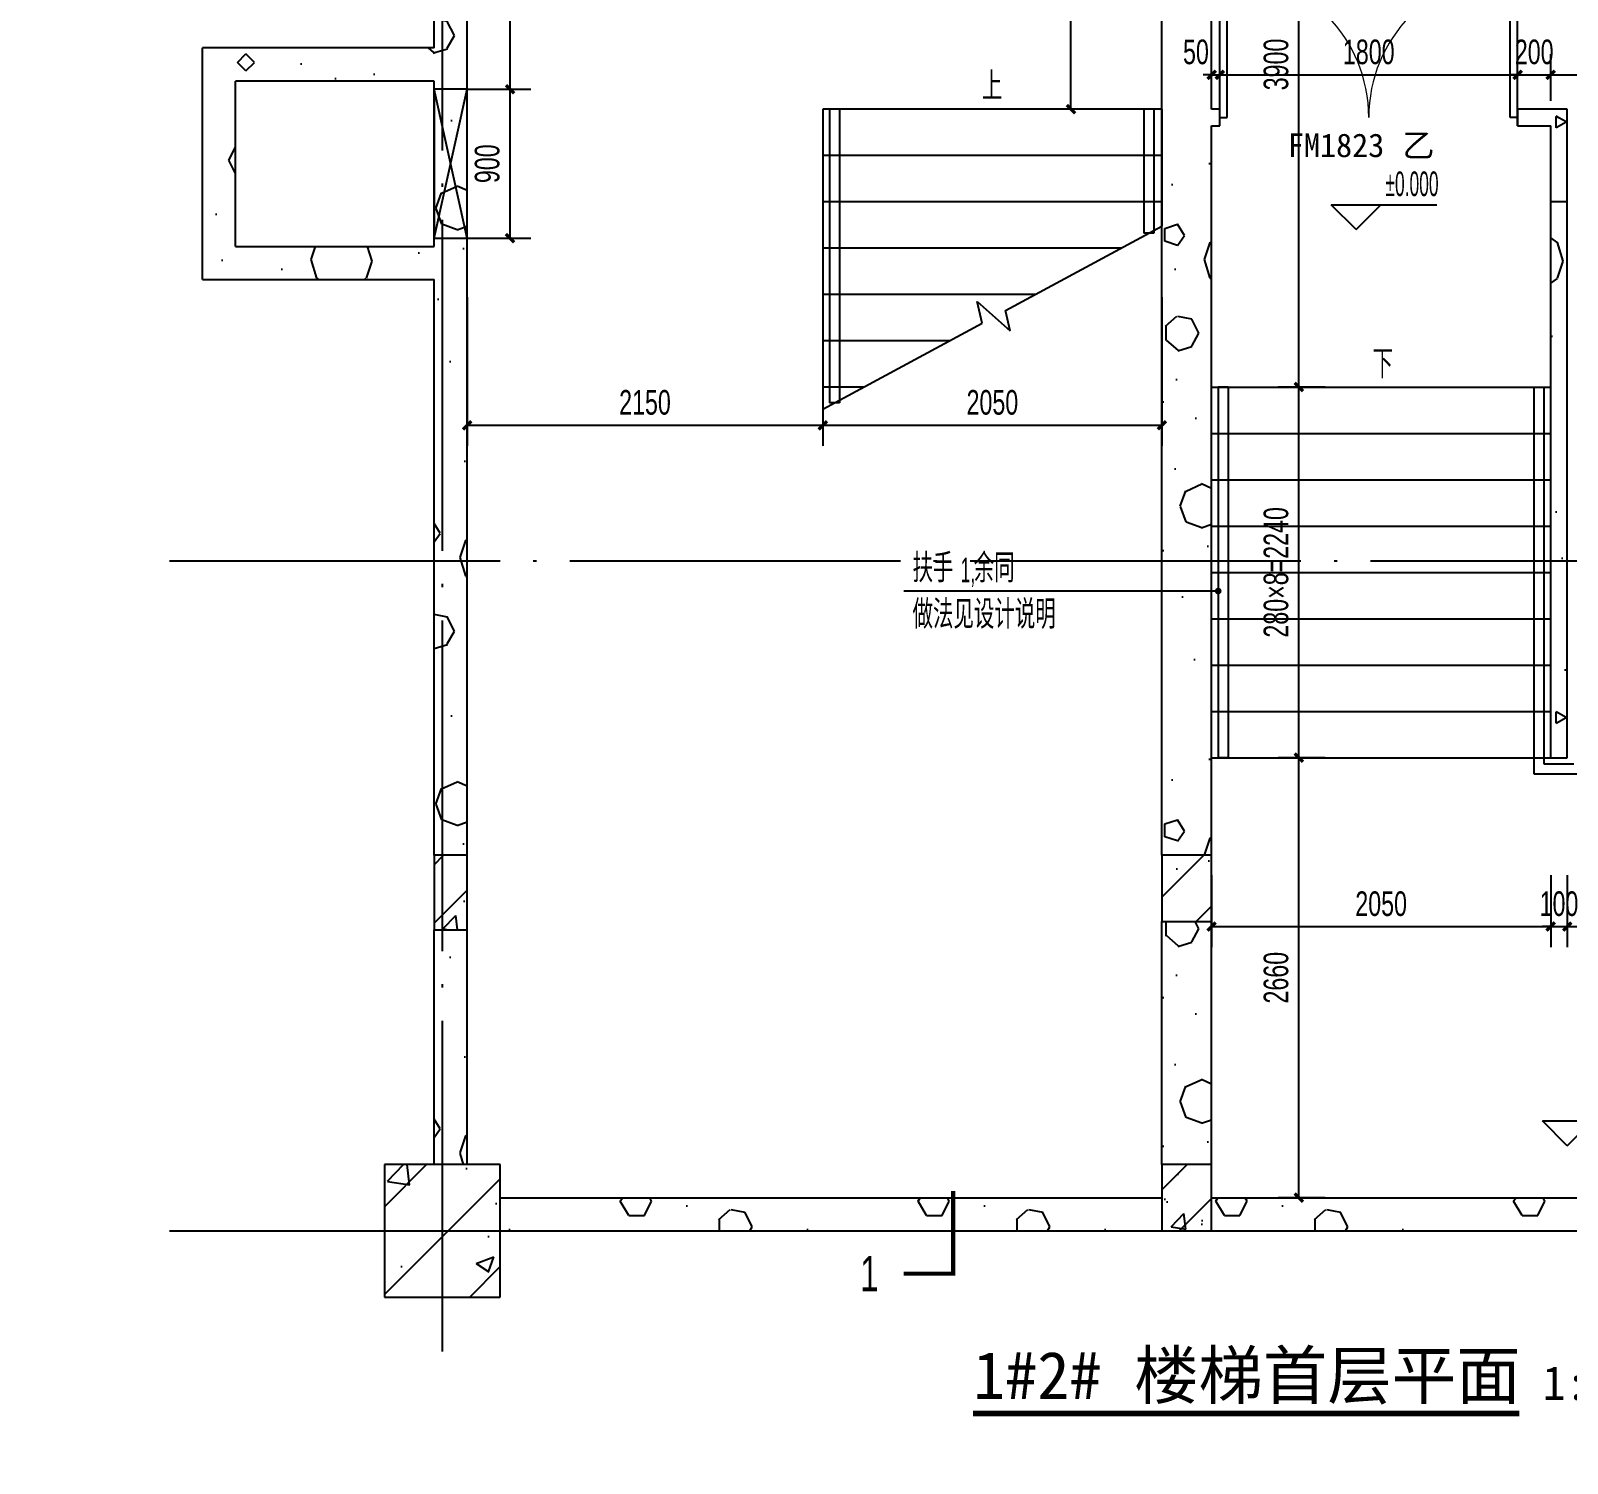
# Model space of a CAD drawing. Extents: x -26219 to 315419, y -160410 to -120810.
# Drawn here: x -3260 to 6028, y -140557 to -131899 of the extents above; entities that cross this region are included whole.
import ezdxf
from ezdxf.xclip import XClip

# ---------------------------------------------------------------- set-up
doc = ezdxf.new("R2010")
doc.units = 0
doc.header["$LTSCALE"] = 1000
doc.header["$MEASUREMENT"] = 0
doc.header["$XCLIPFRAME"] = 0
doc.linetypes.add('104-14# 核心筒$2$DOTE', pattern=[2.42, 2, -0.2, 0.02, -0.2])
for name, color, linetype in [('01-标注_尺寸', 124, 'Continuous'), ('01-标注_标高', 200, 'Continuous'), ('01-标注_符号', 200, 'Continuous'), ('02-TEXT_标注', 130, 'Continuous'), ('104-14# 核心筒$0$A-E_栏杆', 232, 'Continuous'), ('104-14# 核心筒$0$A-E_电梯', 171, 'Continuous'), ('104-14# 核心筒$0$A_STR-砌块墙', 121, 'Continuous'), ('104-14# 核心筒$0$DOOR_FIRE', 220, 'Continuous'), ('104-14# 核心筒$2$05-填充_天正', 26, 'Continuous'), ('104-14# 核心筒$2$A_AXIS-轴线', 36, '104-14# 核心筒$2$DOTE'), ('104-14# 核心筒$2$A_STR-砼柱', 51, 'Continuous'), ('A-TECH_暖通', 6, 'Continuous'), ('DIM_SYMB', 3, 'Continuous'), ('DOOR_FIRE_TEXT', 7, 'Continuous'), ('建-标注-文本', 254, 'Continuous')]:
    doc.layers.add(name, color=color, linetype=linetype)
doc.styles.add('_TCH_DIM', font='ros.shx', dxfattribs={"width": 0.75, "bigfont": 'jd.shx'})
doc.styles.add('_TCH_DIM_T3', font='ros.shx', dxfattribs={"width": 0.705882, "bigfont": 'jd.shx'})
doc.styles.add('_TCH_LABEL', font='ros.shx', dxfattribs={"bigfont": 'jd.shx'})
doc.styles.add('_TCH_WINDOW', font='STXIHEI_0.TTF')
doc.styles.get("Standard").update_dxf_attribs({"font": 'STXIHEI_0.TTF'})
doc.dimstyles.new('_TCH_ARCH&&50', dxfattribs={"dimtxt": 148.75, "dimasz": 50, "dimexe": 125, "dimexo": 150, "dimgap": 63.125, "dimtad": 1, "dimdec": 0, "dimzin": 0, "dimdsep": 46, "dimtxsty": '_TCH_DIM_T3', "dimblk": 'ARCHTICK', "dimcen": 0.09, "dimclrt": 7, "dimazin": 2, "dimtfac": 1, "dimtdec": 0, "dimtix": 1, "dimtmove": 2, "dimatfit": 3, "dimfxl": 0, "dimtolj": 1, "dimtzin": 0, "dimarcsym": 0})
pattern_1 = [(0, (531, -549), (900, 1800), [0, -1800]), (0, (-522, -792), (900, 1800), [0, -1800]), (0, (63, -810), (900, 1800), [0, -1800]), (0, (702, -279), (900, 1800), [0, -1800]), (0, (-45, -900), (900, 1800), [0, -1800]), (0, (882, 855), (900, 1800), [0, -1800]), (0, (333, 711), (900, 1800), [0, -1800]), (0, (621, 486), (900, 1800), [0, -1800]), (0, (-846, 450), (900, 1800), [0, -1800]), (0, (36, 369), (900, 1800), [0, -1800]), (0, (-306, -90), (900, 1800), [0, -1800]), (0, (-288, -765), (900, 1800), [0, -1800]), (0, (387, -837), (900, 1800), [0, -1800]), (0, (882, -45), (900, 1800), [0, -1800]), (0, (-801, -324), (900, 1800), [0, -1800]), (0, (-648, -18), (900, 1800), [0, -1800]), (0, (54, -144), (900, 1800), [0, -1800]), (0, (-198, -405), (900, 1800), [0, -1800]), (0, (-342, 189), (900, 1800), [0, -1800]), (0, (-117, 864), (900, 1800), [0, -1800]), (0, (-729, -702), (900, 1800), [0, -1800]), (0, (261, 495), (900, 1800), [0, -1800]), (0, (-576, 522), (900, 1800), [0, -1800]), (0, (-720, 756), (900, 1800), [0, -1800]), (130.6013, (771.43, 291.43), (-4499.99995, 5400.00002), [79.025, -33111.333]), (18.43495, (642.86, 325.71), (4500, 1800), [81.316, -11302.884]), (90, (642.9, 248.6), (900, 1800), [77.14, -3522.86]), (161.56505, (720, 222.86), (-4500, 1799.9999), [81.316, -11302.884]), (53.1301, (720, 222.86), (900, 1800), [85.714, -8914.285]), (135, (788.6, -694.3), (-900, 1800), [72.73, -5018.44]), (45, (685.7, -694.3), (900, 1800), [72.73, -5018.44]), (135, (737.14, -745.7), (-900, 1800), [72.73, -5018.44]), (45, (737.14, -745.7), (900, 1800), [72.73, -5018.44]), (116.565, (-77.1, 514.3), (-0.0002, 3600), [95.83, -1916.63]), (180, (-120, 600), (-900, 1800), [102.86, -1697.14]), (63.435, (-265.7, 514.3), (8e-06, 3600), [95.83, -1916.63]), (116.565, (-222.9, 428.6), (-0.0002, 3600), [95.83, -1916.63]), (0, (-222.9, 428.6), (900, 1800), [102.86, -1697.14]), (63.435, (-120, 428.6), (8e-06, 3600), [95.83, -1916.63]), (107.10273, (600, -94.286), (-2699.9999, 9000.00001), [116.584, -48848.707]), (143.97263, (565.71, 17.14), (-17099.9998, 12600), [116.584, -24366.06]), (180, (471.4, 85.7), (-900, 1800), [111.43, -1688.57]), (36.02737, (265.71, 17.14), (17099.99987, 12599.99986), [116.584, -24366.06]), (71.56505, (231.43, -85.7), (2700, 9000), [108.42, -11275.78]), (107.10273, (265.714, -197.14), (-2699.9999, 9000.00001), [116.584, -48848.707]), (143.97263, (360, -265.71), (-17099.9998, 12600), [116.584, -24366.06]), (0, (360, -265.7), (900, 1800), [111.43, -1688.57]), (36.02737, (471.43, -265.71), (17099.99987, 12599.99986), [116.584, -24366.06]), (71.56505, (565.71, -197.14), (2700, 9000), [108.42, -11275.78]), (150.2551, (617.14, 745.71), (-2700, 1800), [69.105, -14442.96]), (90, (557.1, 711.4), (900, 1800), [68.57, -3531.43]), (29.7449, (557.14, 711.43), (2700, 1800), [69.105, -14442.96]), (116.565, (197.1, -531.4), (-0.0002, 3600), [95.83, -1916.63]), (168.69007, (154.29, -445.71), (-8100, 1799.99995), [87.41, -18269.056]), (41.18593, (0, -488.57), (22499.99986, 19799.99983), [91.116, -38177.406]), (90, (0, -574.3), (900, 1800), [85.714, -3514.285]), (138.81407, (68.57, -634.286), (-22499.9996, 19800.00013), [91.116, -38177.406]), (16.69924, (68.57, -634.286), (29699.99978, 8999.9999), [89.49, -37495.613]), (60.9454, (154.29, -608.57), (900, 1799.99998), [88.25, -36976.02]), (109.9831, (-557.14, 222.86), (-4500.00002, 12599.99997), [100.326, -42036.592]), (155.55605, (-591.43, 317.14), (-11700.00004, 5399.99989), [103.57, -43395.394]), (24.44395, (-780, 317.14), (11700, 5399.99997), [103.57, -43395.394]), (70.0169, (-814.286, 222.86), (4500.00001, 12599.99997), [100.326, -42036.592]), (109.9831, (-780, 128.57), (-4500.00002, 12599.99997), [100.326, -42036.592]), (160.0169, (-685.71, 94.29), (-4500, 1799.9999), [100.326, -20968.13]), (19.9831, (-685.71, 94.29), (4500, 1800), [100.326, -20968.13]), (70.0169, (-591.43, 128.57), (4500.00001, 12599.99997), [100.326, -42036.592]), (122.0054, (111.43, 60), (-900.0001, 1799.9999), [80.86, -16900.3]), (18.43495, (-8.57, 102.86), (4500, 1800), [81.316, -11302.884]), (90, (-8.6, 25.7), (900, 1800), [77.14, -3522.86]), (161.56505, (68.57, 0), (-4500, 1799.9999), [81.316, -11302.884]), (54.46232, (68.57, 0), (6300, 9000), [73.734, -30894.635]), (116.565, (-411.4, -377.1), (-0.0002, 3600), [95.83, -1916.63]), (180, (-454.3, -291.4), (-900, 1800), [94.286, -1705.714]), (59.03624, (-600, -377.14), (900, 1800), [99.96, -20891.466]), (120.96376, (-548.57, -462.86), (-900.0001, 1799.9999), [99.96, -20891.466]), (0, (-548.6, -462.9), (900, 1800), [94.286, -1705.714]), (63.435, (-454.3, -462.9), (8e-06, 3600), [95.83, -1916.63])]
pattern_2 = [(45, (0, 0), (-176.7767, 176.7767), []), (50, (0, 0), (717.26, -62.752), [75, -825]), (355, (0, 0), (-138.751, 752.192), [60, -660]), (100.4514, (59.8, -5.2), (578.51, 689.44), [63.74, -701.142]), (46.1842, (0, 200), (1067.24, -165.52), [112.5, -1237.5]), (96.6356, (88.9, 186.2), (934.663, 974.118), [95.61, -1051.713]), (351.184, (0, 200), (934.66, 974.12), [90, -990]), (21, (100, 150), (596.907, -402.619), [75, -825]), (326, (100, 150), (243.315, 725.15), [60, -660]), (71.4514, (149.74, 116.45), (840.223, 322.53), [63.74, -701.142]), (37.5, (0, 0), (12.1599, 332.8939), [0, -652, 0, -670, 0, -662.5]), (7.5, (0, 0), (263.0695, 394.4117), [0, -382, 0, -637, 0, -252.5]), (327.5, (-223, 0), (533.8224, -22.5549), [0, -250, 0, -780, 0, -1035]), (317.5, (-323, 0), (583.186, 100.105), [0, -325, 0, -518, 0, -735])]

# ---------------------------------------------------------------- blocks, each defined once
blk = doc.blocks.new('104-14# 核心筒$0$$DorLib2D$00000002')
for p, q in [((-0.5, 0), (-0.5, 0.4875)), ((-0.475, 0.4875), (-0.5, 0.4875)), ((-0.475, 0), (-0.475, 0.4875)), ((0.475, 0), (0.475, 0.4875)), ((0.475, 0.4875), (0.5, 0.4875)), ((0.5, 0), (0.5, 0.4875)), ((-0.5, 0), (-0.475, 0)), ((0.5, 0), (0.475, 0))]:
    blk.add_line(p, q)
at = {"lineweight": 13}
for centre, start, end in [((-0.4875, 0), 0, 88.5307), ((0.4875, 0), 91.4693, 180)]:
    blk.add_arc(centre, 0.4875, start, end, dxfattribs=at)
blk = doc.blocks.new('104-14# 核心筒')
at = {"layer": '104-14# 核心筒$2$05-填充_天正'}
h = blk.add_hatch(dxfattribs=at)
h.set_pattern_fill('加气混凝土', color=256, scale=150, style=0)
h.set_pattern_definition(pattern_1)
h.paths.add_polyline_path([(27950, 14430), (28050, 14480), (28050, 16900), (27900, 16966.7), (27750, 16900), (27750, 14430)])
h = blk.add_hatch(dxfattribs=at)
h.set_pattern_fill('加气混凝土', color=256, scale=150, style=0)
h.set_pattern_definition(pattern_1)
h.paths.add_polyline_path([(23550, 16300), (23350, 16300), (23350, 14850), (23390, 14750), (23550, 14750)])
h = blk.add_hatch(dxfattribs=at)
h.set_pattern_fill('加气混凝土', color=256, scale=150, style=0)
h.set_pattern_definition(pattern_1)
h.paths.add_polyline_path([(23390, 14750), (23350, 14850), (21950, 14850), (22150, 14650), (23350, 14650)])
h = blk.add_hatch(dxfattribs=at)
h.set_pattern_fill('加气混凝土', color=256, scale=150, style=0)
h.set_pattern_definition(pattern_1)
h.paths.add_polyline_path([(21950, 13450), (22150, 13650), (22150, 14650), (21950, 14850)])
h = blk.add_hatch(dxfattribs=at)
h.set_pattern_fill('加气混凝土', color=256, scale=150, style=0)
h.set_pattern_definition(pattern_1)
h.paths.add_polyline_path([(23416.7, 13550), (23550, 13550), (23550, 14750), (23390, 14750), (23350, 14650), (23350, 13650)])
h = blk.add_hatch(dxfattribs=at)
h.set_pattern_fill('加气混凝土', color=256, scale=150, style=0)
h.set_pattern_definition(pattern_1)
h.paths.add_polyline_path([(27750, 9970), (28050, 9970), (28050, 14380), (27950, 14430), (27750, 14430)])
h = blk.add_hatch(dxfattribs=at)
h.set_pattern_fill('加气混凝土', color=256, scale=150, style=0)
h.set_pattern_definition(pattern_1)
h.paths.add_polyline_path([(28050, 14380), (28100, 14380), (28100, 14480), (28050, 14480), (27950, 14430)])
h = blk.add_hatch(dxfattribs=at)
h.set_pattern_fill('加气混凝土', color=256, scale=150, style=0)
h.set_pattern_definition(pattern_1)
h.paths.add_polyline_path([(30200, 14480), (29900, 14480), (29900, 14380), (30100, 14380)])
h = blk.add_hatch(dxfattribs=at)
h.set_pattern_fill('加气混凝土', color=256, scale=150, style=0)
h.set_pattern_definition(pattern_1)
h.paths.add_polyline_path([(30200, 10560), (30200, 14480), (30100, 14380), (30100, 10560)])
h = blk.add_hatch(dxfattribs=at)
h.set_pattern_fill('加气混凝土', color=256, scale=150, style=0)
h.set_pattern_definition(pattern_1)
h.paths.add_polyline_path([(22150, 13650), (21950, 13450), (23350, 13450), (23416.7, 13550), (23350, 13650)])
h = blk.add_hatch(dxfattribs=at)
h.set_pattern_fill('加气混凝土', color=256, scale=150, style=0)
h.set_pattern_definition(pattern_1)
h.paths.add_polyline_path([(23350, 9970), (23550, 9970), (23550, 13550), (23416.7, 13550), (23350, 13450)])
h = blk.add_hatch(dxfattribs=at)
h.set_pattern_fill('钢筋混凝土', color=256, scale=100, style=0)
h.set_pattern_definition(pattern_2)
h.paths.add_polyline_path([(23350, 9520), (23550, 9520), (23550, 9970), (23350, 9970)])
h = blk.add_hatch(dxfattribs=at)
h.set_pattern_fill('钢筋混凝土', color=256, scale=100, style=0)
h.set_pattern_definition(pattern_2)
h.paths.add_polyline_path([(27750, 9570), (28050, 9570), (28050, 9970), (27750, 9970)])
h = blk.add_hatch(dxfattribs=at)
h.set_pattern_fill('加气混凝土', color=256, scale=150, style=0)
h.set_pattern_definition(pattern_1)
h.paths.add_polyline_path([(28050, 9570), (27750, 9570), (27750, 8100), (28050, 8100)])
h = blk.add_hatch(dxfattribs=at)
h.set_pattern_fill('加气混凝土', color=256, scale=150, style=0)
h.set_pattern_definition(pattern_1)
h.paths.add_polyline_path([(23550, 9520), (23350, 9520), (23350, 8100), (23550, 8100)])
h = blk.add_hatch(dxfattribs=at)
h.set_pattern_fill('钢筋混凝土', color=256, scale=150, style=0)
h.set_pattern_definition([(45, (0, 0), (-265.165, 265.165), []), (50, (0, 0), (1075.89, -94.128), [112.5, -1237.5]), (355, (0, 0), (-208.127, 1128.29), [90, -990]), (100.4514, (89.7, -7.8), (867.764, 1034.16), [95.61, -1051.713]), (46.184, (0, 300), (1600.86, -248.28), [168.75, -1856.25]), (96.6356, (133.4, 279.3), (1401.99, 1461.18), [143.42, -1577.57]), (351.184, (0, 300), (1401.99, 1461.18), [135, -1485]), (21, (150, 225), (895.36, -603.928), [112.5, -1237.5]), (326, (150, 225), (364.973, 1087.725), [90, -990]), (71.4514, (224.6, 174.7), (1260.334, 483.796), [95.61, -1051.713]), (37.5, (0, 0), (18.24, 499.341), [0, -978, 0, -1005, 0, -993.75]), (7.5, (0, 0), (394.604, 591.618), [0, -573, 0, -955.5, 0, -378.75]), (327.5, (-334.5, 0), (800.7337, -33.832), [0, -375, 0, -1170, 0, -1552.5]), (317.5, (-484.5, 0), (874.78, 150.157), [0, -487.5, 0, -777, 0, -1102.5])])
h.paths.add_polyline_path([(23050, 7300), (23750, 7300), (23750, 8100), (23050, 8100)])
h = blk.add_hatch(dxfattribs=at)
h.set_pattern_fill('钢筋混凝土', color=256, scale=100, style=0)
h.set_pattern_definition(pattern_2)
h.paths.add_polyline_path([(27750, 7700), (28050, 7700), (28050, 8100), (27750, 8100)])
h = blk.add_hatch(dxfattribs=at)
h.set_pattern_fill('加气混凝土', color=256, scale=150, style=0)
h.set_pattern_definition(pattern_1)
h.paths.add_polyline_path([(27750, 7700), (27750, 7900), (23750, 7900), (23750, 7700)])
h = blk.add_hatch(dxfattribs=at)
h.set_pattern_fill('加气混凝土', color=256, scale=150, style=0)
h.set_pattern_definition(pattern_1)
h.paths.add_polyline_path([(32050, 7700), (32050, 7900), (28050, 7900), (28050, 7700)])
blk.add_lwpolyline([(29900, 14380), (29900, 14480)])
at = {"layer": '104-14# 核心筒$0$A-E_栏杆'}
for p, q in [((25740, 14480), (25740, 12704.8)), ((25800, 14480), (25740, 14480)), ((25800, 14480), (25800, 12704.8)), ((27640, 14480), (27640, 13729.8)), ((27700, 14480), (27640, 14480)), ((27700, 14480), (27700, 13729.8)), ((27700, 13729.8), (27640, 13729.8)), ((28090, 12800), (28090, 10560)), ((28150, 12800), (28090, 12800)), ((28150, 12800), (28150, 10560)), ((30000, 10460), (30000, 12800)), ((30000, 12800), (30060, 12800)), ((30060, 10520), (30060, 12800)), ((25800, 12704.8), (25740, 12704.8)), ((28150, 10560), (28090, 10560)), ((30240, 10520), (30060, 10520)), ((30300, 10460), (30000, 10460))]:
    blk.add_line(p, q, dxfattribs=at)
at = {"layer": '104-14# 核心筒$0$A-E_电梯'}
for p, q in [((25700, 14480), (25700, 12667)), ((27750, 14480), (25700, 14480)), ((27750, 14480), (27750, 13773)), ((27750, 14200), (25700, 14200)), ((27750, 13920), (25700, 13920)), ((30200, 13920), (30100, 13920)), ((26804.1, 13262.7), (27750, 13773)), ((27503.5, 13640), (25700, 13640)), ((26984.5, 13360), (25700, 13360)), ((26663.5, 13186.8), (26632.3, 13318.2)), ((26632.3, 13318.2), (26833.3, 13139.4)), ((26833.3, 13139.4), (26804.1, 13262.7)), ((25700, 12667), (26663.5, 13186.8)), ((26465.5, 13080), (25700, 13080)), ((25946.5, 12800), (25700, 12800)), ((28050, 10560), (28050, 12800)), ((28050, 12800), (30100, 12800)), ((30100, 10560), (30100, 12800)), ((28050, 12520), (30100, 12520)), ((28050, 12240), (30100, 12240)), ((28050, 11960), (30100, 11960)), ((28050, 11680), (30100, 11680)), ((28050, 11400), (30100, 11400)), ((28050, 11120), (30100, 11120)), ((28050, 10840), (30100, 10840)), ((28050, 10560), (30100, 10560))]:
    blk.add_line(p, q, dxfattribs=at)
at = {"layer": '104-14# 核心筒$0$A_STR-砌块墙'}
for p, q in [((27750, 14430), (27750, 16900)), ((28050, 14480), (28050, 16900)), ((23350, 14850), (23350, 16300)), ((23550, 14750), (23550, 16300)), ((23350, 14850), (21950, 14850)), ((21950, 13450), (21950, 14850)), ((23550, 13550), (23550, 14750)), ((23350, 14650), (22150, 14650)), ((22150, 13650), (22150, 14650)), ((23350, 13650), (23350, 14650)), ((27750, 9970), (27750, 14430)), ((28100, 14480), (28050, 14480)), ((28100, 14380), (28100, 14480)), ((30200, 14480), (29900, 14480)), ((29900, 14480), (29900, 14380)), ((30200, 10560), (30200, 14480)), ((28050, 14380), (28100, 14380)), ((28050, 9970), (28050, 14380)), ((29900, 14380), (30100, 14380)), ((30100, 10560), (30100, 14380)), ((22150, 13650), (23350, 13650)), ((23550, 9970), (23550, 13550)), ((21950, 13450), (23350, 13450)), ((23350, 9970), (23350, 13450)), ((30100, 10560), (30200, 10560)), ((27750, 8100), (27750, 9570)), ((28050, 8100), (28050, 9570)), ((23350, 8100), (23350, 9520)), ((23550, 8100), (23550, 9520)), ((23750, 7900), (27750, 7900)), ((28050, 7900), (32050, 7900)), ((23750, 7700), (27750, 7700)), ((28050, 7700), (32050, 7700))]:
    blk.add_line(p, q, dxfattribs=at)
at = {"layer": '104-14# 核心筒$2$A_AXIS-轴线'}
for p, q in [((32400, 228733.6), (32400, 169654.9)), ((23400, 54018.4), (23400, -8545.1)), ((-24839, 16700), (120259.9, 16700)), ((-24839, 11750), (120259.9, 11750)), ((-24839, 7700), (120259.9, 7700))]:
    blk.add_line(p, q, dxfattribs=at)
at = {"layer": '104-14# 核心筒$2$A_STR-砼柱'}
for p, q in [((23550, 9970), (23350, 9970)), ((23350, 9970), (23350, 9520)), ((23550, 9520), (23550, 9970)), ((28050, 9970), (27750, 9970)), ((27750, 9970), (27750, 9570)), ((28050, 9570), (28050, 9970)), ((27750, 9570), (28050, 9570)), ((23350, 9520), (23550, 9520)), ((23750, 8100), (23050, 8100)), ((23050, 8100), (23050, 7300)), ((23750, 7300), (23750, 8100)), ((28050, 8100), (27750, 8100)), ((27750, 8100), (27750, 7700)), ((28050, 7700), (28050, 8100)), ((27750, 7700), (28050, 7700)), ((23050, 7300), (23750, 7300))]:
    blk.add_line(p, q, dxfattribs=at)
at = {"layer": '104-14# 核心筒$0$DOOR_FIRE', "xscale": 1800, "yscale": 1800, "zscale": 100}
blk.add_blockref('104-14# 核心筒$0$$DorLib2D$00000002', (29000, 14430), dxfattribs=at)
blk = doc.blocks.new('*U63')
blk.add_lwpolyline([(200, 0), (200, 900), (0, 900), (0, 0), (200, 0), (0, 900), (0, 0), (200, 900)])
blk = doc.blocks.new('_ArchTick')
at = {"color": 0, "linetype": 'ByBlock', "const_width": 0.4}
blk.add_lwpolyline([(-0.5, -0.5), (0.5, 0.5)], dxfattribs=at)
blk = doc.blocks.new('*D324')
at = {"layer": '01-标注_尺寸', "color": 0, "lineweight": -2, "transparency": 16777216}
for p, q in [((3878.2, -137002.4), (3878.2, -137438.4)), ((5928.2, -137002.4), (5928.2, -137438.4)), ((3878.2, -137313.4), (5928.2, -137313.4))]:
    blk.add_line(p, q, dxfattribs=at)
at = {"layer": 'Defpoints', "color": 0, "transparency": 16777216}
for p in [(3878.2, -136852.4), (5928.2, -136852.4), (5928.2, -137313.4)]:
    blk.add_point(p, dxfattribs=at)
at = {"layer": '01-标注_尺寸', "color": 0, "lineweight": -2, "transparency": 16777216, "xscale": 50, "yscale": 50, "zscale": 50, "rotation": 180}
blk.add_blockref('_ArchTick', (3878.2, -137313.4), dxfattribs=at)
at = {"layer": '01-标注_尺寸', "color": 0, "lineweight": -2, "transparency": 16777216, "xscale": 50, "yscale": 50, "zscale": 50}
blk.add_blockref('_ArchTick', (5928.2, -137313.4), dxfattribs=at)
at = {"layer": '01-标注_尺寸', "color": 7, "transparency": 16777216, "insert": (4903.2, -137175.9), "char_height": 148.75, "attachment_point": 5, "style": '_TCH_DIM_T3'}
blk.add_mtext('\\A1;2050', dxfattribs=at)
blk = doc.blocks.new('*D325')
at = {"layer": '01-标注_尺寸', "color": 0, "lineweight": -2, "transparency": 16777216}
for p, q in [((5928.2, -137002.4), (5928.2, -137438.4)), ((6028.2, -137002.4), (6028.2, -137438.4)), ((5928.2, -137313.4), (5878.2, -137313.4)), ((5928.2, -137313.4), (6028.2, -137313.4)), ((6028.2, -137313.4), (6078.2, -137313.4))]:
    blk.add_line(p, q, dxfattribs=at)
at = {"layer": 'Defpoints', "color": 0, "transparency": 16777216}
for p in [(5928.2, -136852.4), (6028.2, -136852.4), (6028.2, -137313.4)]:
    blk.add_point(p, dxfattribs=at)
at = {"layer": '01-标注_尺寸', "color": 0, "lineweight": -2, "transparency": 16777216, "xscale": 50, "yscale": 50, "zscale": 50}
blk.add_blockref('_ArchTick', (5928.2, -137313.4), dxfattribs=at)
at = {"layer": '01-标注_尺寸', "color": 0, "lineweight": -2, "transparency": 16777216, "xscale": 50, "yscale": 50, "zscale": 50, "rotation": 180}
blk.add_blockref('_ArchTick', (6028.2, -137313.4), dxfattribs=at)
at = {"layer": '01-标注_尺寸', "color": 7, "transparency": 16777216, "insert": (5978.2, -137175.9), "char_height": 148.75, "attachment_point": 5, "style": '_TCH_DIM_T3'}
blk.add_mtext('\\A1;100', dxfattribs=at)
blk = doc.blocks.new('*D326')
at = {"layer": '01-标注_尺寸', "color": 0, "lineweight": -2, "transparency": 16777216}
for p, q in [((6028.2, -137002.4), (6028.2, -137438.4)), ((8078.2, -137002.4), (8078.2, -137438.4)), ((6028.2, -137313.4), (8078.2, -137313.4))]:
    blk.add_line(p, q, dxfattribs=at)
at = {"layer": 'Defpoints', "color": 0, "transparency": 16777216}
for p in [(6028.2, -136852.4), (8078.2, -136852.4), (8078.2, -137313.4)]:
    blk.add_point(p, dxfattribs=at)
at = {"layer": '01-标注_尺寸', "color": 0, "lineweight": -2, "transparency": 16777216, "xscale": 50, "yscale": 50, "zscale": 50, "rotation": 180}
blk.add_blockref('_ArchTick', (6028.2, -137313.4), dxfattribs=at)
at = {"layer": '01-标注_尺寸', "color": 0, "lineweight": -2, "transparency": 16777216, "xscale": 50, "yscale": 50, "zscale": 50}
blk.add_blockref('_ArchTick', (8078.2, -137313.4), dxfattribs=at)
at = {"layer": '01-标注_尺寸', "color": 7, "transparency": 16777216, "insert": (7053.2, -137175.9), "char_height": 148.75, "attachment_point": 5, "style": '_TCH_DIM_T3'}
blk.add_mtext('\\A1;2050', dxfattribs=at)
blk = doc.blocks.new('*D486')
at = {"layer": '01-标注_尺寸', "color": 0, "lineweight": -2, "transparency": 16777216}
for p, q in [((4564, -136292.4), (4280.7, -136292.4)), ((4405.7, -138952.4), (4405.7, -136292.4)), ((4564, -138952.4), (4280.7, -138952.4))]:
    blk.add_line(p, q, dxfattribs=at)
at = {"layer": 'Defpoints', "color": 0, "transparency": 16777216}
for p in [(4405.7, -136292.4), (4714, -136292.4), (4714, -138952.4)]:
    blk.add_point(p, dxfattribs=at)
at = {"layer": '01-标注_尺寸', "color": 0, "lineweight": -2, "transparency": 16777216, "xscale": 50, "yscale": 50, "zscale": 50}
for p, rotation in [((4405.7, -136292.4), 90), ((4405.7, -138952.4), 270)]:
    blk.add_blockref('_ArchTick', p, dxfattribs=dict(at, rotation=rotation))
at = {"layer": '01-标注_尺寸', "color": 7, "transparency": 16777216, "insert": (4268.2, -137622.4), "char_height": 148.75, "attachment_point": 5, "rotation": 90, "style": '_TCH_DIM_T3'}
blk.add_mtext('\\A1;2660', dxfattribs=at)
blk = doc.blocks.new('*D487')
at = {"layer": '01-标注_尺寸', "color": 0, "lineweight": -2, "transparency": 16777216}
for p, q in [((4564, -134052.4), (4280.7, -134052.4)), ((4405.7, -136292.4), (4405.7, -134052.4)), ((4564, -136292.4), (4280.7, -136292.4))]:
    blk.add_line(p, q, dxfattribs=at)
at = {"layer": 'Defpoints', "color": 0, "transparency": 16777216}
for p in [(4405.7, -134052.4), (4714, -134052.4), (4714, -136292.4)]:
    blk.add_point(p, dxfattribs=at)
at = {"layer": '01-标注_尺寸', "color": 0, "lineweight": -2, "transparency": 16777216, "xscale": 50, "yscale": 50, "zscale": 50}
for p, rotation in [((4405.7, -134052.4), 90), ((4405.7, -136292.4), 270)]:
    blk.add_blockref('_ArchTick', p, dxfattribs=dict(at, rotation=rotation))
at = {"layer": '01-标注_尺寸', "color": 7, "transparency": 16777216, "insert": (4268.2, -135172.4), "char_height": 148.75, "attachment_point": 5, "rotation": 90, "style": '_TCH_DIM_T3'}
blk.add_mtext('\\A1;280×8=2240', dxfattribs=at)
blk = doc.blocks.new('*D488')
at = {"layer": '01-标注_尺寸', "color": 0, "lineweight": -2, "transparency": 16777216}
for p, q in [((4564, -130152.4), (4280.7, -130152.4)), ((4405.7, -134052.4), (4405.7, -130152.4)), ((4564, -134052.4), (4280.7, -134052.4))]:
    blk.add_line(p, q, dxfattribs=at)
at = {"layer": 'Defpoints', "color": 0, "transparency": 16777216}
for p in [(4405.7, -130152.4), (4714, -130152.4), (4714, -134052.4)]:
    blk.add_point(p, dxfattribs=at)
at = {"layer": '01-标注_尺寸', "color": 0, "lineweight": -2, "transparency": 16777216, "xscale": 50, "yscale": 50, "zscale": 50}
for p, rotation in [((4405.7, -130152.4), 90), ((4405.7, -134052.4), 270)]:
    blk.add_blockref('_ArchTick', p, dxfattribs=dict(at, rotation=rotation))
at = {"layer": '01-标注_尺寸', "color": 7, "transparency": 16777216, "insert": (4268.2, -132102.4), "char_height": 148.75, "attachment_point": 5, "rotation": 90, "style": '_TCH_DIM_T3'}
blk.add_mtext('\\A1;3900', dxfattribs=at)
blk = doc.blocks.new('*D492')
at = {"layer": '01-标注_尺寸', "color": 0, "lineweight": -2, "transparency": 16777216}
for p, q in [((1528.2, -133509.5), (1528.2, -134408.2)), ((3578.2, -133509.5), (3578.2, -134408.2)), ((1528.2, -134283.2), (3578.2, -134283.2))]:
    blk.add_line(p, q, dxfattribs=at)
at = {"layer": 'Defpoints', "color": 0, "transparency": 16777216}
for p in [(1528.2, -133359.5), (3578.2, -133359.5), (3578.2, -134283.2)]:
    blk.add_point(p, dxfattribs=at)
at = {"layer": '01-标注_尺寸', "color": 0, "lineweight": -2, "transparency": 16777216, "xscale": 50, "yscale": 50, "zscale": 50, "rotation": 180}
blk.add_blockref('_ArchTick', (1528.2, -134283.2), dxfattribs=at)
at = {"layer": '01-标注_尺寸', "color": 0, "lineweight": -2, "transparency": 16777216, "xscale": 50, "yscale": 50, "zscale": 50}
blk.add_blockref('_ArchTick', (3578.2, -134283.2), dxfattribs=at)
at = {"layer": '01-标注_尺寸', "color": 7, "transparency": 16777216, "insert": (2553.2, -134145.7), "char_height": 148.75, "attachment_point": 5, "style": '_TCH_DIM_T3'}
blk.add_mtext('\\A1;2050', dxfattribs=at)
blk = doc.blocks.new('*D493')
at = {"layer": '01-标注_尺寸', "color": 0, "lineweight": -2, "transparency": 16777216}
for p, q in [((-621.8, -133509.5), (-621.8, -134408.2)), ((1528.2, -133509.5), (1528.2, -134408.2)), ((-621.8, -134283.2), (1528.2, -134283.2))]:
    blk.add_line(p, q, dxfattribs=at)
at = {"layer": 'Defpoints', "color": 0, "transparency": 16777216}
for p in [(-621.8, -133359.5), (1528.2, -133359.5), (1528.2, -134283.2)]:
    blk.add_point(p, dxfattribs=at)
at = {"layer": '01-标注_尺寸', "color": 0, "lineweight": -2, "transparency": 16777216, "xscale": 50, "yscale": 50, "zscale": 50, "rotation": 180}
blk.add_blockref('_ArchTick', (-621.8, -134283.2), dxfattribs=at)
at = {"layer": '01-标注_尺寸', "color": 0, "lineweight": -2, "transparency": 16777216, "xscale": 50, "yscale": 50, "zscale": 50}
blk.add_blockref('_ArchTick', (1528.2, -134283.2), dxfattribs=at)
at = {"layer": '01-标注_尺寸', "color": 7, "transparency": 16777216, "insert": (453.2, -134145.7), "char_height": 148.75, "attachment_point": 5, "style": '_TCH_DIM_T3'}
blk.add_mtext('\\A1;2150', dxfattribs=at)
blk = doc.blocks.new('*D494')
at = {"layer": '01-标注_尺寸', "color": 0, "lineweight": -2, "transparency": 16777216}
for p, q in [((3318.2, -130152.4), (2903.2, -130152.4)), ((3028.2, -132372.4), (3028.2, -130152.4)), ((3318.2, -132372.4), (2903.2, -132372.4))]:
    blk.add_line(p, q, dxfattribs=at)
at = {"layer": 'Defpoints', "color": 0, "transparency": 16777216}
for p in [(3028.2, -130152.4), (3468.2, -130152.4), (3468.2, -132372.4)]:
    blk.add_point(p, dxfattribs=at)
at = {"layer": '01-标注_尺寸', "color": 0, "lineweight": -2, "transparency": 16777216, "xscale": 50, "yscale": 50, "zscale": 50}
for p, rotation in [((3028.2, -130152.4), 90), ((3028.2, -132372.4), 270)]:
    blk.add_blockref('_ArchTick', p, dxfattribs=dict(at, rotation=rotation))
at = {"layer": '01-标注_尺寸', "color": 7, "transparency": 16777216, "insert": (2890.7, -131262.4), "char_height": 148.75, "attachment_point": 5, "rotation": 90, "style": '_TCH_DIM_T3'}
blk.add_mtext('\\A1;2220', dxfattribs=at)
blk = doc.blocks.new('*D1465')
at = {"layer": '01-标注_尺寸', "color": 0, "lineweight": -2, "transparency": 16777216}
for p, q in [((3878.2, -132322.4), (3878.2, -132039.9)), ((3928.2, -132322.4), (3928.2, -132039.9)), ((3878.2, -132164.9), (3828.2, -132164.9)), ((3878.2, -132164.9), (3928.2, -132164.9)), ((3928.2, -132164.9), (3978.2, -132164.9))]:
    blk.add_line(p, q, dxfattribs=at)
at = {"layer": 'Defpoints', "color": 0, "transparency": 16777216}
for p in [(3928.2, -132164.9), (3878.2, -132472.4), (3928.2, -132472.4)]:
    blk.add_point(p, dxfattribs=at)
at = {"layer": '01-标注_尺寸', "color": 0, "lineweight": -2, "transparency": 16777216, "xscale": 50, "yscale": 50, "zscale": 50}
blk.add_blockref('_ArchTick', (3878.2, -132164.9), dxfattribs=at)
at = {"layer": '01-标注_尺寸', "color": 0, "lineweight": -2, "transparency": 16777216, "xscale": 50, "yscale": 50, "zscale": 50, "rotation": 180}
blk.add_blockref('_ArchTick', (3928.2, -132164.9), dxfattribs=at)
at = {"layer": '01-标注_尺寸', "color": 7, "transparency": 16777216, "insert": (3783.6, -132027.4), "char_height": 148.75, "attachment_point": 5, "style": '_TCH_DIM_T3'}
blk.add_mtext('\\A1;50', dxfattribs=at)
blk = doc.blocks.new('*D1466')
at = {"layer": '01-标注_尺寸', "color": 0, "lineweight": -2, "transparency": 16777216}
for p, q in [((3928.2, -132322.4), (3928.2, -132039.9)), ((5728.2, -132322.4), (5728.2, -132039.9)), ((3928.2, -132164.9), (5728.2, -132164.9))]:
    blk.add_line(p, q, dxfattribs=at)
at = {"layer": 'Defpoints', "color": 0, "transparency": 16777216}
for p in [(5728.2, -132164.9), (3928.2, -132472.4), (5728.2, -132472.4)]:
    blk.add_point(p, dxfattribs=at)
at = {"layer": '01-标注_尺寸', "color": 0, "lineweight": -2, "transparency": 16777216, "xscale": 50, "yscale": 50, "zscale": 50, "rotation": 180}
blk.add_blockref('_ArchTick', (3928.2, -132164.9), dxfattribs=at)
at = {"layer": '01-标注_尺寸', "color": 0, "lineweight": -2, "transparency": 16777216, "xscale": 50, "yscale": 50, "zscale": 50}
blk.add_blockref('_ArchTick', (5728.2, -132164.9), dxfattribs=at)
at = {"layer": '01-标注_尺寸', "color": 7, "transparency": 16777216, "insert": (4828.2, -132027.4), "char_height": 148.75, "attachment_point": 5, "style": '_TCH_DIM_T3'}
blk.add_mtext('\\A1;1800', dxfattribs=at)
blk = doc.blocks.new('*D1467')
at = {"layer": '01-标注_尺寸', "color": 0, "lineweight": -2, "transparency": 16777216}
for p, q in [((5728.2, -132322.4), (5728.2, -132039.9)), ((5928.2, -132322.4), (5928.2, -132039.9)), ((5728.2, -132164.9), (5678.2, -132164.9)), ((5728.2, -132164.9), (5928.2, -132164.9)), ((5928.2, -132164.9), (5978.2, -132164.9))]:
    blk.add_line(p, q, dxfattribs=at)
at = {"layer": 'Defpoints', "color": 0, "transparency": 16777216}
for p in [(5928.2, -132164.9), (5728.2, -132472.4), (5928.2, -132472.4)]:
    blk.add_point(p, dxfattribs=at)
at = {"layer": '01-标注_尺寸', "color": 0, "lineweight": -2, "transparency": 16777216, "xscale": 50, "yscale": 50, "zscale": 50}
blk.add_blockref('_ArchTick', (5728.2, -132164.9), dxfattribs=at)
at = {"layer": '01-标注_尺寸', "color": 0, "lineweight": -2, "transparency": 16777216, "xscale": 50, "yscale": 50, "zscale": 50, "rotation": 180}
blk.add_blockref('_ArchTick', (5928.2, -132164.9), dxfattribs=at)
at = {"layer": '01-标注_尺寸', "color": 7, "transparency": 16777216, "insert": (5828.2, -132027.4), "char_height": 148.75, "attachment_point": 5, "style": '_TCH_DIM_T3'}
blk.add_mtext('\\A1;200', dxfattribs=at)
blk = doc.blocks.new('*D1468')
at = {"layer": '01-标注_尺寸', "color": 0, "lineweight": -2, "transparency": 16777216}
for p, q in [((5928.2, -132322.4), (5928.2, -132039.9)), ((8078.2, -132322.4), (8078.2, -132039.9)), ((5928.2, -132164.9), (8078.2, -132164.9))]:
    blk.add_line(p, q, dxfattribs=at)
at = {"layer": 'Defpoints', "color": 0, "transparency": 16777216}
for p in [(8078.2, -132164.9), (5928.2, -132472.4), (8078.2, -132472.4)]:
    blk.add_point(p, dxfattribs=at)
at = {"layer": '01-标注_尺寸', "color": 0, "lineweight": -2, "transparency": 16777216, "xscale": 50, "yscale": 50, "zscale": 50, "rotation": 180}
blk.add_blockref('_ArchTick', (5928.2, -132164.9), dxfattribs=at)
at = {"layer": '01-标注_尺寸', "color": 0, "lineweight": -2, "transparency": 16777216, "xscale": 50, "yscale": 50, "zscale": 50}
blk.add_blockref('_ArchTick', (8078.2, -132164.9), dxfattribs=at)
at = {"layer": '01-标注_尺寸', "color": 7, "transparency": 16777216, "insert": (7003.2, -132027.4), "char_height": 148.75, "attachment_point": 5, "style": '_TCH_DIM_T3'}
blk.add_mtext('\\A1;2150', dxfattribs=at)
blk = doc.blocks.new('*D1731')
at = {"layer": '01-标注_尺寸', "color": 0, "lineweight": -2, "transparency": 16777216}
for p, q in [((-621.8, -132252.4), (-237.7, -132252.4)), ((-362.7, -133152.4), (-362.7, -132252.4)), ((-621.8, -133152.4), (-237.7, -133152.4))]:
    blk.add_line(p, q, dxfattribs=at)
at = {"layer": 'Defpoints', "color": 0, "transparency": 16777216}
for p in [(-771.8, -132252.4), (-362.7, -132252.4), (-771.8, -133152.4)]:
    blk.add_point(p, dxfattribs=at)
at = {"layer": '01-标注_尺寸', "color": 0, "lineweight": -2, "transparency": 16777216, "xscale": 50, "yscale": 50, "zscale": 50}
for p, rotation in [((-362.7, -132252.4), 90), ((-362.7, -133152.4), 270)]:
    blk.add_blockref('_ArchTick', p, dxfattribs=dict(at, rotation=rotation))
at = {"layer": '01-标注_尺寸', "color": 7, "transparency": 16777216, "insert": (-500.2, -132702.4), "char_height": 148.75, "attachment_point": 5, "rotation": 90, "style": '_TCH_DIM_T3'}
blk.add_mtext('\\A1;900', dxfattribs=at)
blk = doc.blocks.new('*D1732')
at = {"layer": '01-标注_尺寸', "color": 0, "lineweight": -2, "transparency": 16777216}
for p, q in [((-621.8, -130152.4), (-237.7, -130152.4)), ((-362.7, -132252.4), (-362.7, -130152.4)), ((-621.8, -132252.4), (-237.7, -132252.4))]:
    blk.add_line(p, q, dxfattribs=at)
at = {"layer": 'Defpoints', "color": 0, "transparency": 16777216}
for p in [(-771.8, -130152.4), (-362.7, -130152.4), (-771.8, -132252.4)]:
    blk.add_point(p, dxfattribs=at)
at = {"layer": '01-标注_尺寸', "color": 0, "lineweight": -2, "transparency": 16777216, "xscale": 50, "yscale": 50, "zscale": 50}
for p, rotation in [((-362.7, -130152.4), 90), ((-362.7, -132252.4), 270)]:
    blk.add_blockref('_ArchTick', p, dxfattribs=dict(at, rotation=rotation))
at = {"layer": '01-标注_尺寸', "color": 7, "transparency": 16777216, "insert": (-500.2, -131202.4), "char_height": 148.75, "attachment_point": 5, "rotation": 90, "style": '_TCH_DIM_T3'}
blk.add_mtext('\\A1;2100', dxfattribs=at)

msp = doc.modelspace()

# ---------------------------------------------------------------- linework, layer by layer
at = {"layer": '01-标注_标高'}
for p, q in [((4751.7, -133100.5), (4601.7, -132950.5)), ((4601.7, -132950.5), (5240.6, -132950.5)), ((4751.7, -133100.5), (4901.7, -132950.5)), ((6028.2, -138637.6), (5878.2, -138487.6)), ((5878.2, -138487.6), (6442.6, -138487.6)), ((6028.2, -138637.6), (6178.2, -138487.6))]:
    msp.add_line(p, q, dxfattribs=at)
at = {"layer": '01-标注_符号'}
for p, q in [((3158.5, -135285.4), (2017.9, -135285.4)), ((3918.2, -135285.4), (3158.5, -135285.4))]:
    msp.add_line(p, q, dxfattribs=at)
for points in [[(2548.2, -132372.4, 0, 0, 0), (2552.5, -133202.5, 40, 0, 0), (2553.2, -133352.4, 0, 0, 0)], [(4903.2, -134052.4, 0, 0, 0), (4903.2, -137902.4, 0, 0, 0), (7053.2, -137902.4, 0, 0, 0), (7053.2, -134292.2, 40, 0, 0), (7053.2, -134142.2, 0, 0, 0)]]:
    msp.add_lwpolyline(points, format="xyseb", dxfattribs=at)
at = {"layer": '01-标注_符号', "const_width": 20}
msp.add_lwpolyline([(3928.2, -135285.4, 1), (3908.2, -135285.4, 1)], format="xyb", close=True, dxfattribs=at)
at = {"layer": '01-标注_符号', "const_width": 25}
msp.add_lwpolyline([(2016.5, -139411), (2316.5, -139411), (2316.5, -138911)], dxfattribs=at)
at = {"layer": 'DIM_SYMB', "const_width": 35}
msp.add_lwpolyline([(2436.6, -140257), (5738.7, -140257)], dxfattribs=at)

# ---------------------------------------------------------------- block references
ref = msp.add_blockref('104-14# 核心筒', (-14186.1, -150168.8))
XClip(ref).set_block_clipping_path([(106607.1139184716, 10499.9999999845), (118350.0977260475, 23000.0000000241)])
ref = msp.add_blockref('104-14# 核心筒', (-24171.8, -146852.4))
XClip(ref).set_block_clipping_path([(21749.9999999867, 6862.509807695), (34199.9999999442, 18650.0000000002)])
ref = msp.add_blockref('104-14# 核心筒', (-29679.9, -339452.4))
XClip(ref).set_block_clipping_path([(21000, 184300.0000000001), (34400.0000000036, 196600.0000000001)])
at = {"layer": 'A-TECH_暖通'}
msp.add_blockref('*U63', (-821.8, -133152.4), dxfattribs=at)

# ---------------------------------------------------------------- texts
at = {"layer": '02-TEXT_标注'}
for s, height, style, width, p in [('上', 173.6, '_TCH_DIM', 0.75, (2490.5, -132319.9)), ('%%P0.000', 148.75, '_TCH_DIM', 0.529412, (4929, -132898)), ('下', 173.6, '_TCH_DIM', 0.75, (4850.8, -133999.9)), ('扶手', 173.64, '_TCH_DIM', 0.75, (2070.4, -135232.9)), ('余同', 173.64, '_TCH_DIM', 0.75, (2440.1, -135232.9)), ('1,', 148.75, '_TCH_DIM', 0.529412, (2361.3, -135232.9)), ('做法见设计说明', 173.64, '_TCH_DIM', 0.75, (2070.4, -135512.9)), ('1', 212.5, '_TCH_LABEL', 0.705882, (1754, -139517.2))]:
    msp.add_text(s, height=height, dxfattribs=dict(at, style=style, width=width)).set_placement(p)
at = {"layer": 'DOOR_FIRE_TEXT', "style": '_TCH_WINDOW'}
for s, height, p in [('FM1823', 142.71, (4339.5, -132662.3)), ('乙', 142.7, (5031.1, -132662.3))]:
    msp.add_text(s, height=height, dxfattribs=at).set_placement(p)
at = {"layer": '建-标注-文本'}
for s, height, p in [('楼梯首层平面', 285.43, (3410.2, -140168.1)), ('1#2#', 285.43, (2436.6, -140168.1)), ('1:50', 203.88, (5878.7, -140173.9))]:
    msp.add_text(s, height=height, dxfattribs=at).set_placement(p)

# ---------------------------------------------------------------- dimensions: what is measured, and where the dimension line sits
at = {"layer": '01-标注_尺寸'}
for p1, p2, distance, picture, middle in [((-771.8, -132252.4), (-771.8, -130152.4), -409.1, '*D1732', (-500.2, -131202.4)), ((3468.2, -132372.4), (3468.2, -130152.4), 440, '*D494', (2890.7, -131262.4)), ((4714, -134052.4), (4714, -130152.4), 308.3, '*D488', (4268.2, -132102.4)), ((3928.2, -132472.4), (5728.2, -132472.4), 307.6, '*D1466', (4828.2, -132027.4)), ((5728.2, -132472.4), (5928.2, -132472.4), 307.6, '*D1467', (5828.2, -132027.4)), ((5928.2, -132472.4), (8078.2, -132472.4), 307.6, '*D1468', (7003.2, -132027.4)), ((-771.8, -133152.4), (-771.8, -132252.4), -409.1, '*D1731', (-500.2, -132702.4)), ((-621.8, -133359.5), (1528.2, -133359.5), -923.8, '*D493', (453.2, -134145.7)), ((1528.2, -133359.5), (3578.2, -133359.5), -923.8, '*D492', (2553.2, -134145.7)), ((4714, -138952.4), (4714, -136292.4), 308.3, '*D486', (4268.2, -137622.4)), ((3878.2, -136852.4), (5928.2, -136852.4), -461, '*D324', (4903.2, -137175.9)), ((5928.2, -136852.4), (6028.2, -136852.4), -461, '*D325', (5978.2, -137175.9)), ((6028.2, -136852.4), (8078.2, -136852.4), -461, '*D326', (7053.2, -137175.9))]:
    dim = msp.add_aligned_dim(p1=p1, p2=p2, distance=distance, dimstyle='_TCH_ARCH&&50', dxfattribs=at)
    dim.commit()
    dim.dimension.update_dxf_attribs({"geometry": picture, "text_midpoint": middle})
dim = msp.add_linear_dim(base=(3928.2, -132164.9), p1=(3878.2, -132472.4), p2=(3928.2, -132472.4), angle=0, dimstyle='_TCH_ARCH&&50', dxfattribs=at)
dim.commit()
dim.dimension.update_dxf_attribs({"geometry": '*D1465', "text_midpoint": (3783.6, -132027.4), "dimtype": 161})
dim = msp.add_aligned_dim(p1=(4714, -136292.4), p2=(4714, -134052.4), distance=308.3, text='280×8=2240', dimstyle='_TCH_ARCH&&50', dxfattribs=at)
dim.commit()
dim.dimension.update_dxf_attribs({"geometry": '*D487', "text_midpoint": (4268.2, -135172.4)})

doc.saveas('drawing.dxf')
